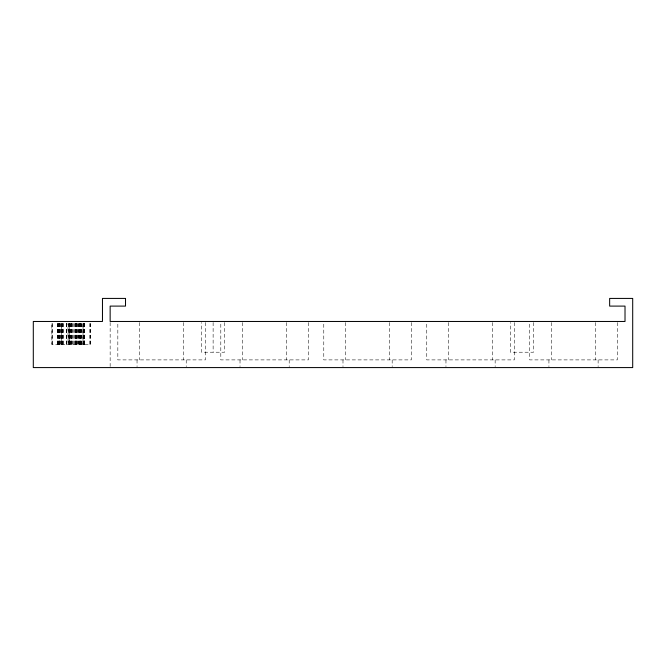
<?xml version="1.0" encoding="UTF-8"?>
<svg xmlns="http://www.w3.org/2000/svg" width="666" height="666" viewBox="0 0 666 666"><rect width="100%" height="100%" fill="white"/><g stroke="black" fill="none" stroke-linecap="round" stroke-linejoin="round"><path stroke-width="0.5" stroke-dasharray="3.33 2.5" d="M617.332 322.51L617.332 359.898L529.728 359.898L529.728 322.51M598.118 359.898L598.118 366.616M595.429 322.51L595.429 359.898M551.631 322.51L551.631 359.898M548.934 359.898L548.934 366.616M533.566 322.494L533.566 352.214L510.514 352.214L510.514 322.494M514.36 322.51L514.36 359.898L426.756 359.898L426.756 322.51M495.146 359.898L495.146 366.616M492.457 322.51L492.457 359.898M448.651 322.51L448.651 359.898M445.962 359.898L445.962 366.616M411.38 322.51L411.38 359.898L323.776 359.898L323.776 322.51M392.174 359.898L392.174 366.616M389.485 322.51L389.485 359.898M345.679 322.51L345.679 359.898M342.99 359.898L342.99 366.616M308.408 322.51L308.408 359.898L220.804 359.898L220.804 322.51M289.194 359.898L289.194 366.616M286.505 322.51L286.505 359.898M242.707 322.51L242.707 359.898M240.018 359.898L240.018 366.616M224.65 322.494L224.65 352.214L201.59 352.214L201.59 322.494M213.12 322.494L213.12 352.214M205.436 322.51L205.436 359.898L117.832 359.898L117.832 322.51M186.222 359.898L186.222 366.616M183.533 322.51L183.533 359.898M139.735 322.51L139.735 359.898M137.046 359.898L137.046 366.616M110.148 322.494L110.148 366.558M90.443 323.476L90.443 344.53L51.865 344.53L51.865 323.476M90.276 323.476L90.276 344.53M89.777 323.476L89.777 344.53M84.699 323.476L84.699 344.53M84.49 323.476L84.49 344.53M84.391 323.476L84.391 344.53M84.207 323.476L84.232 344.53M84.116 323.476L84.099 344.53M83.974 323.476L83.974 344.53M83.358 323.476L83.458 344.53M83.2 323.476L83.2 344.53M83.142 344.53L83.075 323.476L83 344.53M82.035 323.476L82.051 344.53M81.56 323.476L81.56 344.53M81.036 323.476L81.036 344.53M80.886 323.476L80.886 344.53M80.578 323.476L80.578 344.53M80.32 323.476L80.32 344.53M80.27 323.476L80.27 344.53M79.803 323.476L79.803 344.53M79.387 323.476L79.437 344.53M79.262 323.476L79.262 344.53M78.538 323.476L78.538 344.53M78.297 323.476L78.263 344.53M77.789 323.476L77.789 344.53M77.048 323.476L77.048 344.53M76.823 323.476L76.823 344.53M76.723 323.476L76.723 344.53M76.582 323.476L76.582 344.53M75.907 323.476L75.907 344.53M75.724 323.476L75.724 344.53M75.599 323.476L75.599 344.53M75.449 323.476L75.449 344.53M74.309 323.476L74.309 344.53M73.851 323.476L73.851 344.53M72.819 323.476L72.819 344.53M72.02 323.476L72.02 344.53M71.695 323.476L71.695 344.53M71.587 323.476L71.587 344.53M71.279 323.476L71.304 344.53M70.28 323.476L70.28 344.53M70.113 323.476L70.113 344.53M69.997 323.476L69.888 344.53M69.805 323.476L69.805 344.53M69.697 323.476L69.697 344.53M69.547 323.476L69.547 344.53M69.397 323.476L69.347 344.53L69.264 323.476M68.49 323.476L68.49 344.53M68.19 323.476L68.107 344.53L67.974 323.476M66.608 323.476L66.608 344.53M66.475 323.476L66.45 344.53M66.317 323.476L66.317 344.53M63.387 323.476L63.387 344.53M62.97 323.476L62.97 344.53M62.537 323.476L62.537 344.53M62.229 323.476L62.229 344.53M61.821 323.476L61.821 344.53M61.572 323.476L61.572 344.53M60.781 323.476L60.781 344.53M60.115 323.476L60.115 344.53M59.757 323.476L59.757 344.53M59.507 323.476L59.574 344.53M59.341 323.476L59.441 344.53M59.241 323.476L59.291 344.53M59.099 323.476L59.099 344.53M58.3 323.476L58.3 344.53M58.125 323.476L58.125 344.53M58.025 323.476L58.025 344.53M57.875 323.476L57.875 344.53M57.667 323.476L57.667 344.53M52.514 323.476L52.514 344.53M52.015 323.476L52.015 344.53M61.347 344.53L61.347 323.476L61.247 344.53"/><path stroke-width="1" d="M125.516 298.418L102.464 298.418L102.464 321.47L33.3 321.47L33.3 367.582L632.7 367.582L632.7 298.418L609.648 298.418L609.648 306.102L625.016 306.102L625.016 321.47L110.148 321.47L110.148 306.102L125.516 306.102L125.516 298.418"/></g></svg>
